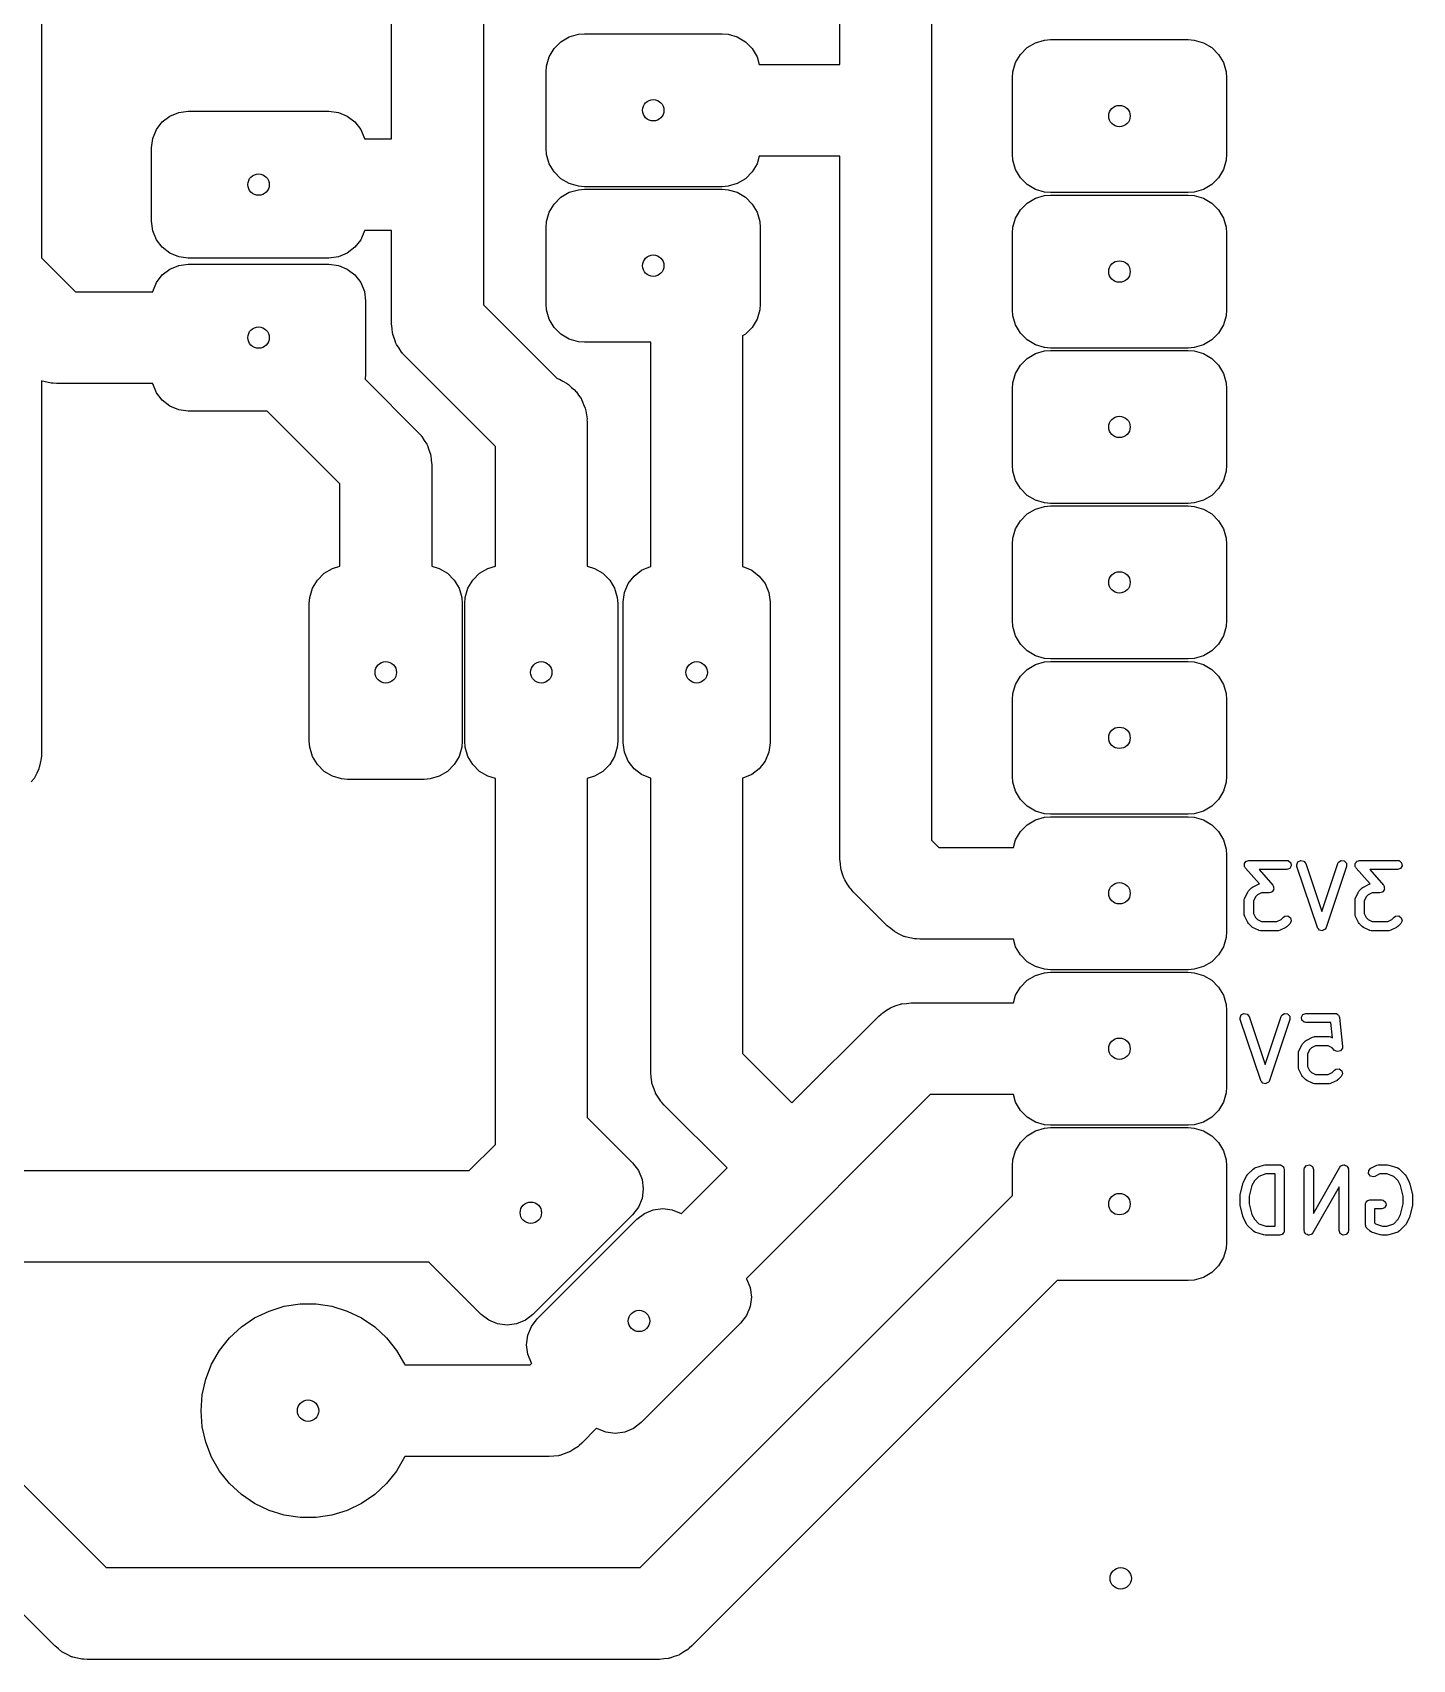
# Model space of a CAD drawing. Extents: x 90.5 to 180.6, y -135.5 to -50.2.
# Drawn here: x 158.06 to 180.61, y -134.88 to -108.29 of the extents above; entities that cross this region are included whole.
import ezdxf

# ---------------------------------------------------------------- set-up
doc = ezdxf.new("R2010")
doc.units = 0
doc.layers.add('BLACK', color=7, linetype='CONTINUOUS')

msp = doc.modelspace()

# ---------------------------------------------------------------- linework, layer by layer
at = {"layer": 'BLACK', "linetype": 'CONTINUOUS'}
for p, q in [((158.205, -102.009), (158.205, -111.969)), ((172.75, -101.9), (172.75, -121.489)), ((171.25, -108.81), (171.25, -102.211)), ((163.925, -110.025), (163.925, -107.425)), ((165.425, -107.77), (165.425, -112.739)), ((166.581, -108.552), (166.692, -108.441)), ((166.692, -108.441), (166.827, -108.361)), ((166.827, -108.361), (166.977, -108.318)), ((166.977, -108.318), (167.075, -108.31)), ((167.075, -108.31), (169.325, -108.31)), ((169.325, -108.31), (169.423, -108.318)), ((169.423, -108.318), (169.573, -108.361)), ((169.573, -108.361), (169.708, -108.441)), ((169.708, -108.441), (169.819, -108.552)), ((174.312, -108.536), (174.447, -108.456)), ((174.447, -108.456), (174.597, -108.413)), ((174.597, -108.413), (174.695, -108.405)), ((174.695, -108.405), (176.945, -108.405)), ((176.945, -108.405), (177.043, -108.413)), ((177.043, -108.413), (177.193, -108.456)), ((177.193, -108.456), (177.328, -108.536)), ((166.458, -108.837), (166.501, -108.687)), ((166.501, -108.687), (166.581, -108.552)), ((169.819, -108.552), (169.899, -108.687)), ((169.899, -108.687), (169.934, -108.81)), ((174.121, -108.782), (174.201, -108.647)), ((174.201, -108.647), (174.312, -108.536)), ((177.328, -108.536), (177.439, -108.647)), ((177.439, -108.647), (177.519, -108.782)), ((166.45, -108.935), (166.458, -108.837)), ((166.45, -110.185), (166.45, -108.935)), ((169.934, -108.81), (171.25, -108.81)), ((174.07, -109.03), (174.078, -108.932)), ((174.078, -108.932), (174.121, -108.782)), ((177.519, -108.782), (177.562, -108.932)), ((177.562, -108.932), (177.57, -109.03)), ((174.07, -110.28), (174.07, -109.03)), ((177.57, -109.03), (177.57, -110.28)), ((160.08, -109.875), (160.176, -109.751)), ((160.176, -109.751), (160.3, -109.655)), ((160.3, -109.655), (160.445, -109.595)), ((160.445, -109.595), (160.6, -109.575)), ((160.6, -109.575), (162.9, -109.575)), ((162.9, -109.575), (163.055, -109.595)), ((163.055, -109.595), (163.2, -109.655)), ((163.2, -109.655), (163.324, -109.751)), ((163.324, -109.751), (163.42, -109.875)), ((160, -110.175), (160.02, -110.02)), ((160.02, -110.02), (160.08, -109.875)), ((163.42, -109.875), (163.48, -110.02)), ((163.48, -110.02), (163.48, -110.025)), ((163.48, -110.025), (163.925, -110.025)), ((160, -111.375), (160, -110.175)), ((166.458, -110.283), (166.45, -110.185)), ((166.501, -110.433), (166.458, -110.283)), ((169.934, -110.31), (169.899, -110.433)), ((171.25, -110.31), (169.934, -110.31)), ((171.25, -121.8), (171.25, -110.31)), ((174.078, -110.378), (174.07, -110.28)), ((177.57, -110.28), (177.562, -110.378)), ((166.581, -110.568), (166.501, -110.433)), ((166.692, -110.679), (166.581, -110.568)), ((169.819, -110.568), (169.708, -110.679)), ((169.899, -110.433), (169.819, -110.568)), ((174.121, -110.528), (174.078, -110.378)), ((174.201, -110.663), (174.121, -110.528)), ((177.519, -110.528), (177.439, -110.663)), ((177.562, -110.378), (177.519, -110.528)), ((166.827, -110.759), (166.692, -110.679)), ((166.977, -110.802), (166.827, -110.759)), ((166.827, -110.901), (166.977, -110.858)), ((167.075, -110.81), (166.977, -110.802)), ((166.977, -110.858), (167.075, -110.85)), ((169.325, -110.81), (167.075, -110.81)), ((167.075, -110.85), (169.325, -110.85)), ((169.423, -110.802), (169.325, -110.81)), ((169.325, -110.85), (169.423, -110.858)), ((169.573, -110.759), (169.423, -110.802)), ((169.423, -110.858), (169.573, -110.901)), ((169.708, -110.679), (169.573, -110.759)), ((174.312, -110.774), (174.201, -110.663)), ((174.447, -110.854), (174.312, -110.774)), ((174.597, -110.897), (174.447, -110.854)), ((177.193, -110.854), (177.043, -110.897)), ((177.328, -110.774), (177.193, -110.854)), ((177.439, -110.663), (177.328, -110.774)), ((166.501, -111.227), (166.581, -111.092)), ((166.581, -111.092), (166.692, -110.981)), ((166.692, -110.981), (166.827, -110.901)), ((169.573, -110.901), (169.708, -110.981)), ((169.708, -110.981), (169.819, -111.092)), ((169.819, -111.092), (169.899, -111.227)), ((174.201, -111.187), (174.312, -111.076)), ((174.312, -111.076), (174.447, -110.996)), ((174.447, -110.996), (174.597, -110.953)), ((174.695, -110.905), (174.597, -110.897)), ((174.597, -110.953), (174.695, -110.945)), ((176.945, -110.905), (174.695, -110.905)), ((174.695, -110.945), (176.945, -110.945)), ((177.043, -110.897), (176.945, -110.905)), ((176.945, -110.945), (177.043, -110.953)), ((177.043, -110.953), (177.193, -110.996)), ((177.193, -110.996), (177.328, -111.076)), ((177.328, -111.076), (177.439, -111.187)), ((160.02, -111.53), (160, -111.375)), ((166.45, -111.475), (166.458, -111.377)), ((166.458, -111.377), (166.501, -111.227)), ((169.899, -111.227), (169.942, -111.377)), ((169.942, -111.377), (169.95, -111.475)), ((174.078, -111.472), (174.121, -111.322)), ((174.121, -111.322), (174.201, -111.187)), ((177.439, -111.187), (177.519, -111.322)), ((177.519, -111.322), (177.562, -111.472)), ((160.08, -111.675), (160.02, -111.53)), ((163.48, -111.53), (163.42, -111.675)), ((163.925, -111.525), (163.48, -111.525)), ((163.48, -111.525), (163.48, -111.53)), ((163.925, -113.05), (163.925, -111.525)), ((166.45, -112.725), (166.45, -111.475)), ((169.95, -111.475), (169.95, -112.725)), ((174.07, -111.57), (174.078, -111.472)), ((174.07, -112.82), (174.07, -111.57)), ((177.562, -111.472), (177.57, -111.57)), ((177.57, -111.57), (177.57, -112.82)), ((160.176, -111.799), (160.08, -111.675)), ((160.3, -111.895), (160.176, -111.799)), ((160.445, -111.955), (160.3, -111.895)), ((163.2, -111.895), (163.055, -111.955)), ((163.324, -111.799), (163.2, -111.895)), ((163.42, -111.675), (163.324, -111.799)), ((158.205, -111.969), (158.761, -112.525)), ((160.176, -112.251), (160.3, -112.155)), ((160.3, -112.155), (160.445, -112.095)), ((160.6, -111.975), (160.445, -111.955)), ((160.445, -112.095), (160.6, -112.075)), ((162.9, -111.975), (160.6, -111.975)), ((160.6, -112.075), (162.9, -112.075)), ((163.055, -111.955), (162.9, -111.975)), ((162.9, -112.075), (163.055, -112.095)), ((163.055, -112.095), (163.2, -112.155)), ((163.2, -112.155), (163.324, -112.251)), ((160.02, -112.52), (160.08, -112.375)), ((160.08, -112.375), (160.176, -112.251)), ((163.324, -112.251), (163.42, -112.375)), ((163.42, -112.375), (163.48, -112.52)), ((158.761, -112.525), (160.02, -112.525)), ((160.02, -112.525), (160.02, -112.52)), ((163.48, -112.52), (163.5, -112.675)), ((163.5, -112.675), (163.5, -113.875)), ((165.425, -112.739), (166.626, -113.94)), ((166.458, -112.823), (166.45, -112.725)), ((166.501, -112.973), (166.458, -112.823)), ((166.581, -113.108), (166.501, -112.973)), ((169.899, -112.973), (169.819, -113.108)), ((169.942, -112.823), (169.899, -112.973)), ((169.95, -112.725), (169.942, -112.823)), ((174.078, -112.918), (174.07, -112.82)), ((174.121, -113.068), (174.078, -112.918)), ((177.562, -112.918), (177.519, -113.068)), ((177.57, -112.82), (177.562, -112.918)), ((163.934, -113.126), (163.925, -113.05)), ((163.94, -113.202), (163.934, -113.126)), ((163.944, -113.212), (163.94, -113.202)), ((163.945, -113.223), (163.944, -113.212)), ((163.971, -113.295), (163.945, -113.223)), ((166.692, -113.219), (166.581, -113.108)), ((166.827, -113.299), (166.692, -113.219)), ((169.708, -113.219), (169.66, -113.247)), ((169.66, -113.247), (169.66, -117.015)), ((169.819, -113.108), (169.708, -113.219)), ((174.201, -113.203), (174.121, -113.068)), ((174.312, -113.314), (174.201, -113.203)), ((177.439, -113.203), (177.328, -113.314)), ((177.519, -113.068), (177.439, -113.203)), ((163.995, -113.367), (163.971, -113.295)), ((164.001, -113.376), (163.995, -113.367)), ((164.005, -113.387), (164.001, -113.376)), ((164.047, -113.45), (164.005, -113.387)), ((164.087, -113.515), (164.047, -113.45)), ((164.097, -113.527), (164.087, -113.515)), ((166.977, -113.342), (166.827, -113.299)), ((167.075, -113.35), (166.977, -113.342)), ((168.16, -113.35), (167.075, -113.35)), ((168.16, -117.015), (168.16, -113.35)), ((174.447, -113.394), (174.312, -113.314)), ((174.597, -113.437), (174.447, -113.394)), ((174.447, -113.536), (174.597, -113.493)), ((174.695, -113.445), (174.597, -113.437)), ((174.597, -113.493), (174.695, -113.485)), ((176.945, -113.445), (174.695, -113.445)), ((174.695, -113.485), (176.945, -113.485)), ((177.043, -113.437), (176.945, -113.445)), ((176.945, -113.485), (177.043, -113.493)), ((177.193, -113.394), (177.043, -113.437)), ((177.043, -113.493), (177.193, -113.536)), ((177.328, -113.314), (177.193, -113.394)), ((164.1, -113.532), (164.097, -113.527)), ((164.108, -113.54), (164.1, -113.532)), ((164.145, -113.58), (164.108, -113.54)), ((165.62, -115.056), (164.145, -113.58)), ((174.121, -113.862), (174.201, -113.727)), ((174.201, -113.727), (174.312, -113.616)), ((174.312, -113.616), (174.447, -113.536)), ((177.193, -113.536), (177.328, -113.616)), ((177.328, -113.616), (177.439, -113.727)), ((177.439, -113.727), (177.519, -113.862)), ((158.214, -113.987), (158.205, -113.983)), ((158.205, -113.983), (158.205, -120.066)), ((158.289, -114.002), (158.214, -113.987)), ((158.363, -114.02), (158.289, -114.002)), ((158.378, -114.021), (158.363, -114.02)), ((158.385, -114.022), (158.378, -114.021)), ((158.396, -114.022), (158.385, -114.022)), ((158.45, -114.025), (158.396, -114.022)), ((160.02, -114.025), (158.45, -114.025)), ((160.02, -114.03), (160.02, -114.025)), ((160.08, -114.175), (160.02, -114.03)), ((163.5, -113.875), (163.49, -113.954)), ((163.49, -113.954), (164.36, -114.825)), ((166.626, -113.94), (166.627, -113.94)), ((166.627, -113.94), (166.646, -113.95)), ((166.646, -113.95), (166.667, -113.956)), ((166.667, -113.956), (166.724, -113.989)), ((166.724, -113.989), (166.782, -114.018)), ((166.782, -114.018), (166.799, -114.032)), ((166.799, -114.032), (166.818, -114.043)), ((166.818, -114.043), (166.865, -114.088)), ((174.07, -114.11), (174.078, -114.012)), ((174.078, -114.012), (174.121, -113.862)), ((177.519, -113.862), (177.562, -114.012)), ((177.562, -114.012), (177.57, -114.11)), ((160.176, -114.299), (160.08, -114.175)), ((160.3, -114.395), (160.176, -114.299)), ((166.865, -114.088), (166.916, -114.13)), ((166.916, -114.13), (166.929, -114.148)), ((166.929, -114.148), (166.945, -114.163)), ((166.945, -114.163), (166.98, -114.218)), ((166.98, -114.218), (167.02, -114.27)), ((167.02, -114.27), (167.028, -114.29)), ((167.028, -114.29), (167.04, -114.308)), ((167.04, -114.308), (167.063, -114.37)), ((174.07, -115.36), (174.07, -114.11)), ((177.57, -114.11), (177.57, -115.36)), ((160.445, -114.455), (160.3, -114.395)), ((160.6, -114.475), (160.445, -114.455)), ((161.889, -114.475), (160.6, -114.475)), ((163.08, -115.666), (161.889, -114.475)), ((167.063, -114.37), (167.088, -114.43)), ((167.088, -114.43), (167.092, -114.451)), ((167.092, -114.451), (167.1, -114.472)), ((167.1, -114.472), (167.107, -114.537)), ((167.107, -114.537), (167.119, -114.601)), ((164.36, -114.825), (164.397, -114.865)), ((167.119, -114.601), (167.117, -114.623)), ((167.117, -114.623), (167.12, -114.645)), ((167.12, -114.645), (167.12, -117.011)), ((164.397, -114.865), (164.405, -114.873)), ((164.405, -114.873), (164.408, -114.878)), ((164.408, -114.878), (164.418, -114.89)), ((164.418, -114.89), (164.458, -114.955)), ((164.458, -114.955), (164.5, -115.018)), ((164.5, -115.018), (164.504, -115.029)), ((164.504, -115.029), (164.51, -115.038)), ((164.51, -115.038), (164.534, -115.11)), ((164.534, -115.11), (164.56, -115.182)), ((165.62, -117.011), (165.62, -115.056)), ((164.56, -115.182), (164.561, -115.193)), ((164.561, -115.193), (164.565, -115.203)), ((164.565, -115.203), (164.571, -115.279)), ((164.571, -115.279), (164.58, -115.355)), ((164.58, -115.355), (164.58, -117.011)), ((174.078, -115.458), (174.07, -115.36)), ((177.57, -115.36), (177.562, -115.458)), ((174.121, -115.608), (174.078, -115.458)), ((174.201, -115.743), (174.121, -115.608)), ((177.519, -115.608), (177.439, -115.743)), ((177.562, -115.458), (177.519, -115.608)), ((163.08, -117.011), (163.08, -115.666)), ((174.312, -115.854), (174.201, -115.743)), ((174.447, -115.934), (174.312, -115.854)), ((177.328, -115.854), (177.193, -115.934)), ((177.439, -115.743), (177.328, -115.854)), ((174.201, -116.267), (174.312, -116.156)), ((174.312, -116.156), (174.447, -116.076)), ((174.597, -115.977), (174.447, -115.934)), ((174.447, -116.076), (174.597, -116.033)), ((174.695, -115.985), (174.597, -115.977)), ((174.597, -116.033), (174.695, -116.025)), ((176.945, -115.985), (174.695, -115.985)), ((174.695, -116.025), (176.945, -116.025)), ((177.043, -115.977), (176.945, -115.985)), ((176.945, -116.025), (177.043, -116.033)), ((177.193, -115.934), (177.043, -115.977)), ((177.043, -116.033), (177.193, -116.076)), ((177.193, -116.076), (177.328, -116.156)), ((177.328, -116.156), (177.439, -116.267)), ((174.078, -116.552), (174.121, -116.402)), ((174.121, -116.402), (174.201, -116.267)), ((177.439, -116.267), (177.519, -116.402)), ((177.519, -116.402), (177.562, -116.552)), ((174.07, -116.65), (174.078, -116.552)), ((174.07, -117.9), (174.07, -116.65)), ((177.562, -116.552), (177.57, -116.65)), ((177.57, -116.65), (177.57, -117.9)), ((162.631, -117.372), (162.711, -117.237)), ((162.711, -117.237), (162.822, -117.126)), ((162.822, -117.126), (162.957, -117.046)), ((162.957, -117.046), (163.08, -117.011)), ((164.58, -117.011), (164.703, -117.046)), ((164.703, -117.046), (164.838, -117.126)), ((164.838, -117.126), (164.949, -117.237)), ((164.949, -117.237), (165.029, -117.372)), ((165.171, -117.372), (165.251, -117.237)), ((165.251, -117.237), (165.362, -117.126)), ((165.362, -117.126), (165.497, -117.046)), ((165.497, -117.046), (165.62, -117.011)), ((167.12, -117.011), (167.243, -117.046)), ((167.243, -117.046), (167.378, -117.126)), ((167.378, -117.126), (167.489, -117.237)), ((167.489, -117.237), (167.569, -117.372)), ((167.79, -117.295), (167.886, -117.171)), ((167.886, -117.171), (168.01, -117.075)), ((168.01, -117.075), (168.155, -117.015)), ((168.155, -117.015), (168.16, -117.015)), ((169.66, -117.015), (169.665, -117.015)), ((169.665, -117.015), (169.81, -117.075)), ((169.81, -117.075), (169.934, -117.171)), ((169.934, -117.171), (170.03, -117.295)), ((162.588, -117.522), (162.631, -117.372)), ((165.029, -117.372), (165.072, -117.522)), ((165.128, -117.522), (165.171, -117.372)), ((167.569, -117.372), (167.612, -117.522)), ((167.71, -117.595), (167.73, -117.44)), ((167.73, -117.44), (167.79, -117.295)), ((170.03, -117.295), (170.09, -117.44)), ((170.09, -117.44), (170.11, -117.595)), ((162.58, -117.62), (162.588, -117.522)), ((162.58, -119.87), (162.58, -117.62)), ((165.072, -117.522), (165.08, -117.62)), ((165.08, -117.62), (165.08, -119.87)), ((165.12, -117.62), (165.128, -117.522)), ((165.12, -119.87), (165.12, -117.62)), ((167.612, -117.522), (167.62, -117.62)), ((167.62, -117.62), (167.62, -119.87)), ((167.71, -119.895), (167.71, -117.595)), ((170.11, -117.595), (170.11, -119.895)), ((174.078, -117.998), (174.07, -117.9)), ((174.121, -118.148), (174.078, -117.998)), ((177.562, -117.998), (177.519, -118.148)), ((177.57, -117.9), (177.562, -117.998)), ((174.201, -118.283), (174.121, -118.148)), ((174.312, -118.394), (174.201, -118.283)), ((177.439, -118.283), (177.328, -118.394)), ((177.519, -118.148), (177.439, -118.283)), ((174.447, -118.474), (174.312, -118.394)), ((174.597, -118.517), (174.447, -118.474)), ((174.695, -118.525), (174.597, -118.517)), ((174.597, -118.573), (174.695, -118.565)), ((176.945, -118.525), (174.695, -118.525)), ((174.695, -118.565), (176.945, -118.565)), ((177.043, -118.517), (176.945, -118.525)), ((176.945, -118.565), (177.043, -118.573)), ((177.193, -118.474), (177.043, -118.517)), ((177.328, -118.394), (177.193, -118.474)), ((174.121, -118.942), (174.201, -118.807)), ((174.201, -118.807), (174.312, -118.696)), ((174.312, -118.696), (174.447, -118.616)), ((174.447, -118.616), (174.597, -118.573)), ((177.043, -118.573), (177.193, -118.616)), ((177.193, -118.616), (177.328, -118.696)), ((177.328, -118.696), (177.439, -118.807)), ((177.439, -118.807), (177.519, -118.942)), ((174.07, -119.19), (174.078, -119.092)), ((174.078, -119.092), (174.121, -118.942)), ((177.519, -118.942), (177.562, -119.092)), ((177.562, -119.092), (177.57, -119.19)), ((174.07, -120.44), (174.07, -119.19)), ((177.57, -119.19), (177.57, -120.44)), ((162.588, -119.968), (162.58, -119.87)), ((165.08, -119.87), (165.072, -119.968)), ((165.128, -119.968), (165.12, -119.87)), ((167.62, -119.87), (167.612, -119.968)), ((167.73, -120.05), (167.71, -119.895)), ((170.11, -119.895), (170.09, -120.05)), ((158.2, -120.153), (158.182, -120.227)), ((158.202, -120.131), (158.2, -120.138)), ((158.2, -120.138), (158.2, -120.153)), ((158.205, -120.066), (158.201, -120.12)), ((158.201, -120.12), (158.202, -120.131)), ((162.631, -120.118), (162.588, -119.968)), ((162.711, -120.253), (162.631, -120.118)), ((165.029, -120.118), (164.949, -120.253)), ((165.072, -119.968), (165.029, -120.118)), ((165.171, -120.118), (165.128, -119.968)), ((165.251, -120.253), (165.171, -120.118)), ((167.569, -120.118), (167.489, -120.253)), ((167.612, -119.968), (167.569, -120.118)), ((167.79, -120.195), (167.73, -120.05)), ((170.09, -120.05), (170.03, -120.195)), ((158.125, -120.39), (158.093, -120.46)), ((158.159, -120.322), (158.125, -120.39)), ((158.162, -120.312), (158.159, -120.322)), ((158.167, -120.302), (158.162, -120.312)), ((158.182, -120.227), (158.167, -120.302)), ((162.822, -120.364), (162.711, -120.253)), ((162.957, -120.444), (162.822, -120.364)), ((164.838, -120.364), (164.703, -120.444)), ((164.949, -120.253), (164.838, -120.364)), ((165.362, -120.364), (165.251, -120.253)), ((165.497, -120.444), (165.362, -120.364)), ((167.378, -120.364), (167.243, -120.444)), ((167.489, -120.253), (167.378, -120.364)), ((167.886, -120.319), (167.79, -120.195)), ((168.01, -120.415), (167.886, -120.319)), ((168.155, -120.475), (168.01, -120.415)), ((169.81, -120.415), (169.665, -120.475)), ((169.934, -120.319), (169.81, -120.415)), ((170.03, -120.195), (169.934, -120.319)), ((158.081, -120.478), (158.032, -120.536)), ((158.086, -120.468), (158.081, -120.478)), ((158.093, -120.46), (158.086, -120.468)), ((163.107, -120.487), (162.957, -120.444)), ((163.205, -120.495), (163.107, -120.487)), ((164.455, -120.495), (163.205, -120.495)), ((164.553, -120.487), (164.455, -120.495)), ((164.703, -120.444), (164.553, -120.487)), ((165.62, -120.479), (165.497, -120.444)), ((165.62, -126.458), (165.62, -120.479)), ((167.243, -120.444), (167.12, -120.479)), ((167.12, -120.479), (167.12, -126.02)), ((168.16, -120.475), (168.155, -120.475)), ((168.16, -125.285), (168.16, -120.475)), ((169.665, -120.475), (169.66, -120.475)), ((169.66, -120.475), (169.66, -124.974)), ((174.078, -120.538), (174.07, -120.44)), ((174.121, -120.688), (174.078, -120.538)), ((174.201, -120.823), (174.121, -120.688)), ((177.519, -120.688), (177.439, -120.823)), ((177.562, -120.538), (177.519, -120.688)), ((177.57, -120.44), (177.562, -120.538)), ((174.312, -120.934), (174.201, -120.823)), ((174.447, -121.014), (174.312, -120.934)), ((177.328, -120.934), (177.193, -121.014)), ((177.439, -120.823), (177.328, -120.934)), ((174.312, -121.236), (174.447, -121.156)), ((174.597, -121.057), (174.447, -121.014)), ((174.447, -121.156), (174.597, -121.113)), ((174.695, -121.065), (174.597, -121.057)), ((174.597, -121.113), (174.695, -121.105)), ((176.945, -121.065), (174.695, -121.065)), ((174.695, -121.105), (176.945, -121.105)), ((177.043, -121.057), (176.945, -121.065)), ((176.945, -121.105), (177.043, -121.113)), ((177.193, -121.014), (177.043, -121.057)), ((177.043, -121.113), (177.193, -121.156)), ((177.193, -121.156), (177.328, -121.236)), ((172.75, -121.489), (172.866, -121.605)), ((174.086, -121.605), (174.121, -121.482)), ((174.121, -121.482), (174.201, -121.347)), ((174.201, -121.347), (174.312, -121.236)), ((177.328, -121.236), (177.439, -121.347)), ((177.439, -121.347), (177.519, -121.482)), ((177.519, -121.482), (177.562, -121.632)), ((172.866, -121.605), (174.086, -121.605)), ((177.562, -121.632), (177.57, -121.73)), ((177.57, -121.73), (177.57, -122.98)), ((171.259, -121.876), (171.25, -121.8)), ((171.265, -121.952), (171.259, -121.876)), ((171.269, -121.962), (171.265, -121.952)), ((171.27, -121.973), (171.269, -121.962)), ((171.296, -122.045), (171.27, -121.973)), ((177.861, -121.879), (177.864, -121.874)), ((177.864, -121.899), (177.861, -121.879)), ((177.864, -121.868), (177.876, -121.852)), ((177.864, -121.874), (177.864, -121.868)), ((177.865, -121.919), (177.864, -121.899)), ((177.869, -121.927), (177.865, -121.919)), ((177.87, -121.93), (177.869, -121.927)), ((177.872, -121.932), (177.87, -121.93)), ((177.878, -121.942), (177.872, -121.932)), ((177.876, -121.852), (177.886, -121.835)), ((178.106, -122.202), (177.878, -121.942)), ((177.886, -121.835), (177.892, -121.833)), ((177.892, -121.833), (177.896, -121.828)), ((177.896, -121.828), (177.916, -121.824)), ((177.916, -121.824), (177.935, -121.817)), ((177.935, -121.817), (178.554, -121.817)), ((178.554, -121.967), (178.1, -121.967)), ((178.1, -121.967), (178.324, -122.224)), ((178.554, -121.817), (178.579, -121.822)), ((178.602, -121.95), (178.554, -121.967)), ((178.579, -121.822), (178.619, -121.855)), ((178.627, -121.905), (178.602, -121.95)), ((178.619, -121.855), (178.627, -121.905)), ((178.717, -121.89), (178.736, -121.843)), ((178.721, -121.916), (178.717, -121.89)), ((179.054, -122.916), (178.721, -121.916)), ((178.736, -121.843), (178.781, -121.818)), ((178.781, -121.818), (178.831, -121.828)), ((178.831, -121.828), (178.863, -121.869)), ((178.863, -121.869), (179.125, -122.655)), ((179.125, -122.655), (179.387, -121.869)), ((179.529, -121.916), (179.196, -122.916)), ((179.387, -121.869), (179.4, -121.846)), ((179.4, -121.846), (179.443, -121.819)), ((179.443, -121.819), (179.494, -121.826)), ((179.494, -121.826), (179.528, -121.865)), ((179.528, -121.865), (179.529, -121.916)), ((179.67, -121.879), (179.673, -121.874)), ((179.674, -121.899), (179.67, -121.879)), ((179.673, -121.868), (179.686, -121.852)), ((179.673, -121.874), (179.673, -121.868)), ((179.674, -121.919), (179.674, -121.899)), ((179.679, -121.927), (179.674, -121.919)), ((179.679, -121.93), (179.679, -121.927)), ((179.682, -121.932), (179.679, -121.93)), ((179.688, -121.942), (179.682, -121.932)), ((179.686, -121.852), (179.696, -121.835)), ((179.915, -122.202), (179.688, -121.942)), ((179.696, -121.835), (179.701, -121.833)), ((179.701, -121.833), (179.705, -121.828)), ((179.705, -121.828), (179.725, -121.824)), ((179.725, -121.824), (179.744, -121.817)), ((179.744, -121.817), (180.363, -121.817)), ((180.363, -121.967), (179.909, -121.967)), ((179.909, -121.967), (180.134, -122.224)), ((180.363, -121.817), (180.389, -121.822)), ((180.411, -121.95), (180.363, -121.967)), ((180.389, -121.822), (180.428, -121.855)), ((180.437, -121.905), (180.411, -121.95)), ((180.428, -121.855), (180.437, -121.905)), ((171.32, -122.117), (171.296, -122.045)), ((171.326, -122.126), (171.32, -122.117)), ((171.33, -122.137), (171.326, -122.126)), ((171.372, -122.2), (171.33, -122.137)), ((171.412, -122.265), (171.372, -122.2)), ((171.422, -122.277), (171.412, -122.265)), ((171.425, -122.282), (171.422, -122.277)), ((171.433, -122.29), (171.425, -122.282)), ((171.47, -122.33), (171.433, -122.29)), ((177.929, -122.316), (177.977, -122.268)), ((177.977, -122.268), (177.995, -122.255)), ((177.995, -122.255), (177.996, -122.254)), ((177.996, -122.254), (178.091, -122.206)), ((178.091, -122.206), (178.106, -122.202)), ((178.324, -122.224), (178.33, -122.234)), ((178.33, -122.234), (178.333, -122.236)), ((178.333, -122.236), (178.333, -122.239)), ((178.333, -122.239), (178.338, -122.246)), ((178.338, -122.246), (178.338, -122.266)), ((178.338, -122.266), (178.342, -122.286)), ((178.342, -122.286), (178.339, -122.292)), ((179.739, -122.316), (179.786, -122.268)), ((179.786, -122.268), (179.805, -122.255)), ((179.805, -122.255), (179.806, -122.254)), ((179.806, -122.254), (179.901, -122.206)), ((179.901, -122.206), (179.915, -122.202)), ((180.134, -122.224), (180.14, -122.234)), ((180.14, -122.234), (180.142, -122.236)), ((180.142, -122.236), (180.143, -122.239)), ((180.143, -122.239), (180.147, -122.246)), ((180.147, -122.246), (180.148, -122.266)), ((180.148, -122.266), (180.151, -122.286)), ((180.151, -122.286), (180.148, -122.292)), ((172.025, -122.885), (171.47, -122.33)), ((177.86, -122.464), (177.864, -122.438)), ((177.86, -122.702), (177.86, -122.464)), ((177.864, -122.438), (177.867, -122.435)), ((177.867, -122.43), (177.915, -122.335)), ((177.867, -122.435), (177.867, -122.43)), ((177.915, -122.335), (177.928, -122.317)), ((177.928, -122.317), (177.929, -122.316)), ((178.044, -122.413), (178.01, -122.482)), ((178.01, -122.482), (178.01, -122.684)), ((178.074, -122.383), (178.044, -122.413)), ((178.143, -122.348), (178.074, -122.383)), ((178.268, -122.348), (178.143, -122.348)), ((178.287, -122.341), (178.268, -122.348)), ((178.307, -122.337), (178.287, -122.341)), ((178.31, -122.333), (178.307, -122.337)), ((178.316, -122.331), (178.31, -122.333)), ((178.326, -122.313), (178.316, -122.331)), ((178.339, -122.298), (178.326, -122.313)), ((178.339, -122.292), (178.339, -122.298)), ((179.669, -122.464), (179.674, -122.438)), ((179.669, -122.702), (179.669, -122.464)), ((179.674, -122.438), (179.676, -122.435)), ((179.676, -122.435), (179.677, -122.43)), ((179.677, -122.43), (179.725, -122.335)), ((179.725, -122.335), (179.738, -122.317)), ((179.738, -122.317), (179.739, -122.316)), ((179.853, -122.413), (179.819, -122.482)), ((179.819, -122.482), (179.819, -122.684)), ((179.884, -122.383), (179.853, -122.413)), ((179.952, -122.348), (179.884, -122.383)), ((180.077, -122.348), (179.952, -122.348)), ((180.096, -122.341), (180.077, -122.348)), ((180.116, -122.337), (180.096, -122.341)), ((180.12, -122.333), (180.116, -122.337)), ((180.126, -122.331), (180.12, -122.333)), ((180.136, -122.313), (180.126, -122.331)), ((180.148, -122.298), (180.136, -122.313)), ((180.148, -122.292), (180.148, -122.298)), ((177.861, -122.706), (177.86, -122.702)), ((177.86, -122.71), (177.861, -122.706)), ((177.867, -122.735), (177.86, -122.71)), ((177.915, -122.831), (177.867, -122.735)), ((178.01, -122.684), (178.044, -122.753)), ((178.044, -122.753), (178.074, -122.783)), ((178.074, -122.783), (178.143, -122.817)), ((178.143, -122.817), (178.393, -122.817)), ((178.393, -122.817), (178.462, -122.783)), ((178.462, -122.783), (178.501, -122.744)), ((178.501, -122.744), (178.522, -122.729)), ((178.522, -122.729), (178.573, -122.725)), ((178.573, -122.725), (178.615, -122.754)), ((178.628, -122.804), (178.607, -122.85)), ((178.615, -122.754), (178.628, -122.804)), ((179.671, -122.706), (179.669, -122.702)), ((179.67, -122.71), (179.671, -122.706)), ((179.677, -122.735), (179.67, -122.71)), ((179.725, -122.831), (179.677, -122.735)), ((179.819, -122.684), (179.853, -122.753)), ((179.853, -122.753), (179.884, -122.783)), ((179.884, -122.783), (179.952, -122.817)), ((179.952, -122.817), (180.203, -122.817)), ((180.203, -122.817), (180.271, -122.783)), ((180.271, -122.783), (180.31, -122.744)), ((180.31, -122.744), (180.331, -122.729)), ((180.331, -122.729), (180.383, -122.725)), ((180.383, -122.725), (180.425, -122.754)), ((180.438, -122.804), (180.416, -122.85)), ((180.425, -122.754), (180.438, -122.804)), ((172.084, -122.933), (172.025, -122.885)), ((172.143, -122.982), (172.084, -122.933)), ((172.153, -122.987), (172.143, -122.982)), ((172.161, -122.993), (172.153, -122.987)), ((172.23, -123.026), (172.161, -122.993)), ((172.298, -123.06), (172.23, -123.026)), ((172.309, -123.062), (172.298, -123.06)), ((172.319, -123.067), (172.309, -123.062)), ((172.394, -123.082), (172.319, -123.067)), ((172.468, -123.1), (172.394, -123.082)), ((177.562, -123.078), (177.519, -123.228)), ((177.57, -122.98), (177.562, -123.078)), ((177.916, -122.832), (177.915, -122.831)), ((177.929, -122.85), (177.916, -122.832)), ((177.977, -122.898), (177.929, -122.85)), ((177.978, -122.898), (177.977, -122.898)), ((177.996, -122.912), (177.978, -122.898)), ((178.091, -122.959), (177.996, -122.912)), ((178.096, -122.96), (178.091, -122.959)), ((178.099, -122.963), (178.096, -122.96)), ((178.125, -122.967), (178.099, -122.963)), ((178.411, -122.967), (178.125, -122.967)), ((178.415, -122.966), (178.411, -122.967)), ((178.419, -122.967), (178.415, -122.966)), ((178.444, -122.959), (178.419, -122.967)), ((178.539, -122.912), (178.444, -122.959)), ((178.541, -122.911), (178.539, -122.912)), ((178.559, -122.898), (178.541, -122.911)), ((178.607, -122.85), (178.559, -122.898)), ((179.055, -122.918), (179.054, -122.916)), ((179.055, -122.92), (179.055, -122.918)), ((179.071, -122.938), (179.055, -122.92)), ((179.086, -122.956), (179.071, -122.938)), ((179.088, -122.957), (179.086, -122.956)), ((179.089, -122.958), (179.088, -122.957)), ((179.113, -122.962), (179.089, -122.958)), ((179.136, -122.967), (179.113, -122.962)), ((179.138, -122.966), (179.136, -122.967)), ((179.14, -122.966), (179.138, -122.966)), ((179.16, -122.953), (179.14, -122.966)), ((179.181, -122.942), (179.16, -122.953)), ((179.182, -122.94), (179.181, -122.942)), ((179.184, -122.939), (179.182, -122.94)), ((179.196, -122.916), (179.184, -122.939)), ((179.726, -122.832), (179.725, -122.831)), ((179.739, -122.85), (179.726, -122.832)), ((179.786, -122.898), (179.739, -122.85)), ((179.788, -122.898), (179.786, -122.898)), ((179.806, -122.912), (179.788, -122.898)), ((179.901, -122.959), (179.806, -122.912)), ((179.905, -122.96), (179.901, -122.959)), ((179.909, -122.963), (179.905, -122.96)), ((179.935, -122.967), (179.909, -122.963)), ((180.22, -122.967), (179.935, -122.967)), ((180.224, -122.966), (180.22, -122.967)), ((180.229, -122.967), (180.224, -122.966)), ((180.254, -122.959), (180.229, -122.967)), ((180.349, -122.912), (180.254, -122.959)), ((180.35, -122.911), (180.349, -122.912)), ((180.369, -122.898), (180.35, -122.911)), ((180.416, -122.85), (180.369, -122.898)), ((172.483, -123.101), (172.468, -123.1)), ((172.49, -123.102), (172.483, -123.101)), ((172.501, -123.102), (172.49, -123.102)), ((172.555, -123.105), (172.501, -123.102)), ((174.086, -123.105), (172.555, -123.105)), ((174.121, -123.228), (174.086, -123.105)), ((174.201, -123.363), (174.121, -123.228)), ((177.519, -123.228), (177.439, -123.363)), ((174.312, -123.474), (174.201, -123.363)), ((174.447, -123.554), (174.312, -123.474)), ((174.597, -123.597), (174.447, -123.554)), ((174.695, -123.605), (174.597, -123.597)), ((176.945, -123.605), (174.695, -123.605)), ((177.043, -123.597), (176.945, -123.605)), ((177.193, -123.554), (177.043, -123.597)), ((177.328, -123.474), (177.193, -123.554)), ((177.439, -123.363), (177.328, -123.474)), ((174.201, -123.887), (174.312, -123.776)), ((174.312, -123.776), (174.447, -123.696)), ((174.447, -123.696), (174.597, -123.653)), ((174.597, -123.653), (174.695, -123.645)), ((174.695, -123.645), (176.945, -123.645)), ((176.945, -123.645), (177.043, -123.653)), ((177.043, -123.653), (177.193, -123.696)), ((177.193, -123.696), (177.328, -123.776)), ((177.328, -123.776), (177.439, -123.887)), ((172.34, -124.154), (172.416, -124.145)), ((172.416, -124.145), (174.086, -124.145)), ((174.086, -124.145), (174.121, -124.022)), ((174.121, -124.022), (174.201, -123.887)), ((177.439, -123.887), (177.519, -124.022)), ((177.519, -124.022), (177.562, -124.172)), ((170.468, -125.782), (171.885, -124.365)), ((171.885, -124.365), (171.926, -124.328)), ((171.926, -124.328), (171.933, -124.32)), ((171.933, -124.32), (171.939, -124.317)), ((171.939, -124.317), (171.95, -124.307)), ((171.95, -124.307), (172.015, -124.267)), ((172.015, -124.267), (172.079, -124.225)), ((172.079, -124.225), (172.089, -124.221)), ((172.089, -124.221), (172.099, -124.215)), ((172.099, -124.215), (172.171, -124.191)), ((172.171, -124.191), (172.243, -124.165)), ((172.243, -124.165), (172.253, -124.164)), ((172.253, -124.164), (172.264, -124.16)), ((172.264, -124.16), (172.34, -124.154)), ((177.562, -124.172), (177.57, -124.27)), ((177.57, -124.27), (177.57, -125.52)), ((177.791, -124.39), (177.809, -124.343)), ((177.794, -124.416), (177.791, -124.39)), ((178.128, -125.416), (177.794, -124.416)), ((177.809, -124.343), (177.854, -124.318)), ((177.854, -124.318), (177.905, -124.328)), ((177.905, -124.328), (177.937, -124.369)), ((177.937, -124.369), (178.199, -125.155)), ((178.199, -125.155), (178.461, -124.369)), ((178.603, -124.416), (178.27, -125.416)), ((178.461, -124.369), (178.473, -124.346)), ((178.473, -124.346), (178.517, -124.319)), ((178.517, -124.319), (178.568, -124.326)), ((178.568, -124.326), (178.602, -124.365)), ((178.602, -124.365), (178.603, -124.416)), ((178.792, -124.379), (178.817, -124.335)), ((178.801, -124.43), (178.792, -124.379)), ((178.817, -124.335), (178.865, -124.317)), ((178.865, -124.317), (179.342, -124.317)), ((179.342, -124.317), (179.346, -124.318)), ((179.346, -124.318), (179.347, -124.318)), ((179.347, -124.318), (179.35, -124.319)), ((179.35, -124.319), (179.367, -124.322)), ((179.367, -124.322), (179.38, -124.332)), ((179.38, -124.332), (179.394, -124.339)), ((179.394, -124.339), (179.399, -124.348)), ((179.399, -124.348), (179.407, -124.355)), ((179.407, -124.355), (179.409, -124.371)), ((179.409, -124.371), (179.416, -124.385)), ((179.416, -124.385), (179.464, -124.861)), ((178.84, -124.463), (178.801, -124.43)), ((178.865, -124.467), (178.84, -124.463)), ((179.274, -124.467), (178.865, -124.467)), ((179.299, -124.716), (179.274, -124.467)), ((178.743, -124.964), (178.747, -124.938)), ((178.747, -124.938), (178.75, -124.935)), ((178.75, -124.935), (178.751, -124.93)), ((178.751, -124.93), (178.798, -124.835)), ((178.798, -124.835), (178.812, -124.817)), ((178.812, -124.816), (178.86, -124.768)), ((178.812, -124.817), (178.812, -124.816)), ((178.86, -124.768), (178.878, -124.755)), ((178.878, -124.755), (178.88, -124.754)), ((178.88, -124.754), (178.975, -124.706)), ((178.927, -124.913), (178.893, -124.982)), ((178.958, -124.883), (178.927, -124.913)), ((179.026, -124.848), (178.958, -124.883)), ((178.975, -124.706), (179, -124.699)), ((179, -124.699), (179.004, -124.7)), ((179.004, -124.7), (179.008, -124.698)), ((179.008, -124.698), (179.246, -124.698)), ((179.229, -124.848), (179.026, -124.848)), ((179.297, -124.883), (179.229, -124.848)), ((179.246, -124.698), (179.272, -124.703)), ((179.272, -124.703), (179.276, -124.706)), ((179.276, -124.706), (179.28, -124.706)), ((179.28, -124.706), (179.299, -124.716)), ((179.336, -124.922), (179.297, -124.883)), ((179.337, -124.922), (179.336, -124.922)), ((179.36, -124.933), (179.337, -124.922)), ((179.337, -124.922), (179.337, -124.922)), ((179.383, -124.943), (179.36, -124.933)), ((179.384, -124.943), (179.383, -124.943)), ((179.383, -124.943), (179.383, -124.943)), ((179.408, -124.937), (179.384, -124.943)), ((179.432, -124.93), (179.408, -124.937)), ((179.433, -124.93), (179.432, -124.93)), ((179.447, -124.909), (179.433, -124.929)), ((179.433, -124.929), (179.433, -124.93)), ((179.462, -124.888), (179.447, -124.909)), ((179.464, -124.861), (179.462, -124.887)), ((179.462, -124.887), (179.462, -124.887)), ((179.462, -124.887), (179.462, -124.888)), ((169.66, -124.974), (170.468, -125.782)), ((178.743, -125.202), (178.743, -124.964)), ((178.744, -125.206), (178.743, -125.202)), ((178.743, -125.21), (178.744, -125.206)), ((178.751, -125.235), (178.743, -125.21)), ((178.893, -124.982), (178.893, -125.184)), ((178.893, -125.184), (178.927, -125.253)), ((168.169, -125.361), (168.16, -125.285)), ((168.175, -125.437), (168.169, -125.361)), ((168.179, -125.447), (168.175, -125.437)), ((168.18, -125.458), (168.179, -125.447)), ((168.206, -125.53), (168.18, -125.458)), ((178.129, -125.418), (178.128, -125.416)), ((178.129, -125.42), (178.129, -125.418)), ((178.145, -125.438), (178.129, -125.42)), ((178.16, -125.456), (178.145, -125.438)), ((178.162, -125.457), (178.16, -125.456)), ((178.163, -125.458), (178.162, -125.457)), ((178.187, -125.462), (178.163, -125.458)), ((178.21, -125.467), (178.187, -125.462)), ((178.212, -125.466), (178.21, -125.467)), ((178.214, -125.466), (178.212, -125.466)), ((178.234, -125.453), (178.214, -125.466)), ((178.255, -125.442), (178.234, -125.453)), ((178.256, -125.44), (178.255, -125.442)), ((178.258, -125.439), (178.256, -125.44)), ((178.27, -125.416), (178.258, -125.439)), ((178.798, -125.331), (178.751, -125.235)), ((178.8, -125.332), (178.798, -125.331)), ((178.812, -125.35), (178.8, -125.332)), ((178.86, -125.398), (178.812, -125.35)), ((178.862, -125.398), (178.86, -125.398)), ((178.88, -125.412), (178.862, -125.398)), ((178.975, -125.459), (178.88, -125.412)), ((178.927, -125.253), (178.958, -125.283)), ((178.958, -125.283), (179.026, -125.317)), ((178.979, -125.46), (178.975, -125.459)), ((178.983, -125.463), (178.979, -125.46)), ((179.008, -125.467), (178.983, -125.463)), ((179.246, -125.467), (179.008, -125.467)), ((179.026, -125.317), (179.229, -125.317)), ((179.229, -125.317), (179.297, -125.283)), ((179.251, -125.466), (179.246, -125.467)), ((179.255, -125.467), (179.251, -125.466)), ((179.28, -125.459), (179.255, -125.467)), ((179.375, -125.412), (179.28, -125.459)), ((179.297, -125.283), (179.336, -125.244)), ((179.336, -125.244), (179.358, -125.229)), ((179.358, -125.229), (179.409, -125.225)), ((179.376, -125.411), (179.375, -125.412)), ((179.395, -125.398), (179.376, -125.411)), ((179.442, -125.35), (179.395, -125.398)), ((179.409, -125.225), (179.451, -125.254)), ((179.464, -125.304), (179.442, -125.35)), ((179.451, -125.254), (179.464, -125.304)), ((168.23, -125.602), (168.206, -125.53)), ((168.236, -125.611), (168.23, -125.602)), ((168.24, -125.622), (168.236, -125.611)), ((168.282, -125.685), (168.24, -125.622)), ((168.322, -125.75), (168.282, -125.685)), ((172.726, -125.645), (169.722, -128.65)), ((174.086, -125.645), (172.726, -125.645)), ((174.121, -125.768), (174.086, -125.645)), ((177.562, -125.618), (177.519, -125.768)), ((177.57, -125.52), (177.562, -125.618)), ((168.332, -125.762), (168.322, -125.75)), ((168.335, -125.767), (168.332, -125.762)), ((168.343, -125.775), (168.335, -125.767)), ((168.38, -125.815), (168.343, -125.775)), ((169.407, -126.843), (168.38, -125.815)), ((174.201, -125.903), (174.121, -125.768)), ((174.312, -126.014), (174.201, -125.903)), ((177.439, -125.903), (177.328, -126.014)), ((177.519, -125.768), (177.439, -125.903)), ((167.12, -126.02), (167.862, -126.762)), ((174.447, -126.094), (174.312, -126.014)), ((174.312, -126.316), (174.447, -126.236)), ((174.597, -126.137), (174.447, -126.094)), ((174.447, -126.236), (174.597, -126.193)), ((174.695, -126.145), (174.597, -126.137)), ((174.597, -126.193), (174.695, -126.185)), ((176.945, -126.145), (174.695, -126.145)), ((174.695, -126.185), (176.945, -126.185)), ((177.043, -126.137), (176.945, -126.145)), ((176.945, -126.185), (177.043, -126.193)), ((177.193, -126.094), (177.043, -126.137)), ((177.043, -126.193), (177.193, -126.236)), ((177.328, -126.014), (177.193, -126.094)), ((177.193, -126.236), (177.328, -126.316)), ((165.193, -126.885), (165.62, -126.458)), ((174.121, -126.562), (174.201, -126.427)), ((174.201, -126.427), (174.312, -126.316)), ((177.328, -126.316), (177.439, -126.427)), ((177.439, -126.427), (177.519, -126.562)), ((167.862, -126.762), (167.957, -126.886)), ((174.07, -126.81), (174.078, -126.712)), ((174.07, -127.294), (174.07, -126.81)), ((174.078, -126.712), (174.121, -126.562)), ((177.519, -126.562), (177.562, -126.712)), ((177.562, -126.712), (177.57, -126.81)), ((177.57, -126.81), (177.57, -128.06)), ((178.033, -126.844), (178.176, -126.796)), ((178.176, -126.796), (178.198, -126.793)), ((178.198, -126.793), (178.2, -126.792)), ((178.2, -126.792), (178.438, -126.792)), ((178.438, -126.792), (178.448, -126.794)), ((178.448, -126.794), (178.451, -126.794)), ((178.451, -126.794), (178.454, -126.795)), ((178.454, -126.795), (178.464, -126.797)), ((178.464, -126.797), (178.479, -126.809)), ((178.479, -126.809), (178.496, -126.819)), ((178.844, -126.842), (178.877, -126.802)), ((178.877, -126.802), (178.927, -126.794)), ((178.927, -126.794), (178.972, -126.819)), ((179.421, -126.83), (179.437, -126.81)), ((179.437, -126.81), (179.444, -126.808)), ((179.444, -126.808), (179.448, -126.802)), ((179.448, -126.802), (179.467, -126.799)), ((179.467, -126.799), (179.485, -126.792)), ((179.485, -126.792), (179.492, -126.795)), ((179.492, -126.795), (179.499, -126.794)), ((179.499, -126.794), (179.515, -126.803)), ((179.515, -126.803), (179.534, -126.81)), ((179.534, -126.81), (179.537, -126.816)), ((179.928, -126.848), (180.024, -126.8)), ((180.024, -126.8), (180.049, -126.793)), ((180.049, -126.793), (180.053, -126.794)), ((180.053, -126.794), (180.057, -126.792)), ((180.057, -126.792), (180.2, -126.792)), ((180.2, -126.792), (180.222, -126.796)), ((180.222, -126.796), (180.224, -126.796)), ((180.224, -126.796), (180.367, -126.844)), ((153.949, -126.885), (165.193, -126.885)), ((167.957, -126.886), (168.017, -127.031)), ((168.017, -127.031), (168.037, -127.186)), ((168.661, -127.589), (169.407, -126.843)), ((177.842, -127.087), (177.847, -127.075)), ((177.847, -127.072), (177.895, -126.977)), ((177.847, -127.075), (177.847, -127.072)), ((177.895, -126.977), (177.908, -126.959)), ((177.908, -126.959), (177.909, -126.957)), ((177.909, -126.957), (178.004, -126.862)), ((178.024, -127.055), (177.985, -127.132)), ((178.004, -126.862), (178.025, -126.847)), ((178.098, -126.981), (178.024, -127.055)), ((178.025, -126.847), (178.03, -126.847)), ((178.03, -126.847), (178.033, -126.844)), ((178.212, -126.942), (178.098, -126.981)), ((178.363, -126.942), (178.212, -126.942)), ((178.363, -127.792), (178.363, -126.942)), ((178.496, -126.819), (178.498, -126.826)), ((178.498, -126.826), (178.503, -126.83)), ((178.503, -126.83), (178.506, -126.849)), ((178.506, -126.849), (178.513, -126.867)), ((178.513, -126.867), (178.513, -127.867)), ((178.839, -126.867), (178.844, -126.842)), ((178.839, -127.867), (178.839, -126.867)), ((178.972, -126.819), (178.989, -126.867)), ((178.989, -127.585), (179.421, -126.83)), ((178.989, -126.867), (178.989, -127.585)), ((179.537, -126.816), (179.543, -126.819)), ((179.543, -126.819), (179.55, -126.837)), ((179.55, -126.837), (179.56, -126.854)), ((179.56, -126.854), (179.558, -126.861)), ((179.558, -126.861), (179.561, -126.867)), ((179.561, -126.867), (179.561, -127.867)), ((179.89, -126.936), (179.893, -126.885)), ((179.921, -126.978), (179.89, -126.936)), ((179.893, -126.885), (179.928, -126.848)), ((179.97, -126.99), (179.921, -126.978)), ((179.995, -126.982), (179.97, -126.99)), ((180.075, -126.942), (179.995, -126.982)), ((180.188, -126.942), (180.075, -126.942)), ((180.302, -126.981), (180.188, -126.942)), ((180.376, -127.055), (180.302, -126.981)), ((180.367, -126.844), (180.389, -126.856)), ((180.415, -127.132), (180.376, -127.055)), ((180.389, -126.856), (180.392, -126.86)), ((180.392, -126.86), (180.396, -126.862)), ((180.396, -126.862), (180.491, -126.957)), ((180.491, -126.957), (180.504, -126.976)), ((180.504, -126.976), (180.505, -126.977)), ((180.505, -126.977), (180.553, -127.072)), ((180.553, -127.072), (180.556, -127.084)), ((168.017, -127.341), (167.957, -127.486)), ((167.989, -133.375), (174.07, -127.294)), ((168.037, -127.186), (168.017, -127.341)), ((177.792, -127.296), (177.794, -127.281)), ((177.792, -127.439), (177.792, -127.296)), ((177.794, -127.278), (177.842, -127.087)), ((177.794, -127.281), (177.794, -127.278)), ((177.985, -127.132), (177.942, -127.305)), ((177.942, -127.305), (177.942, -127.43)), ((179.411, -127.15), (178.979, -127.905)), ((179.411, -127.867), (179.411, -127.15)), ((180.458, -127.305), (180.415, -127.132)), ((180.458, -127.43), (180.458, -127.305)), ((180.556, -127.084), (180.558, -127.087)), ((180.558, -127.087), (180.606, -127.278)), ((180.606, -127.278), (180.607, -127.293)), ((180.607, -127.293), (180.608, -127.296)), ((180.608, -127.296), (180.608, -127.439)), ((167.957, -127.486), (167.862, -127.61)), ((167.932, -127.681), (168.057, -127.586)), ((168.057, -127.586), (168.201, -127.526)), ((168.201, -127.526), (168.357, -127.505)), ((168.357, -127.505), (168.512, -127.526)), ((168.512, -127.526), (168.657, -127.586)), ((168.657, -127.586), (168.661, -127.589)), ((177.793, -127.442), (177.792, -127.439)), ((177.794, -127.457), (177.793, -127.442)), ((177.842, -127.647), (177.794, -127.457)), ((177.942, -127.43), (177.985, -127.603)), ((177.985, -127.603), (178.024, -127.68)), ((179.839, -127.439), (179.841, -127.429)), ((179.839, -127.772), (179.839, -127.439)), ((179.84, -127.426), (179.842, -127.423)), ((179.841, -127.429), (179.84, -127.426)), ((179.842, -127.423), (179.844, -127.413)), ((179.844, -127.413), (179.856, -127.398)), ((179.856, -127.398), (179.866, -127.381)), ((179.866, -127.381), (179.872, -127.379)), ((179.872, -127.379), (179.877, -127.374)), ((179.877, -127.374), (179.896, -127.37)), ((179.896, -127.37), (179.914, -127.364)), ((179.914, -127.364), (180.105, -127.364)), ((180.105, -127.514), (179.989, -127.514)), ((179.989, -127.514), (179.989, -127.741)), ((180.105, -127.364), (180.13, -127.368)), ((180.153, -127.496), (180.105, -127.514)), ((180.13, -127.368), (180.17, -127.401)), ((180.179, -127.452), (180.153, -127.496)), ((180.17, -127.401), (180.179, -127.452)), ((180.376, -127.68), (180.415, -127.603)), ((180.415, -127.603), (180.458, -127.43)), ((180.606, -127.457), (180.558, -127.647)), ((180.608, -127.439), (180.606, -127.454)), ((180.606, -127.454), (180.606, -127.457)), ((167.862, -127.61), (166.235, -129.237)), ((166.306, -129.307), (167.932, -127.681)), ((177.844, -127.65), (177.842, -127.647)), ((177.847, -127.663), (177.844, -127.65)), ((177.895, -127.758), (177.847, -127.663)), ((177.896, -127.759), (177.895, -127.758)), ((177.909, -127.778), (177.896, -127.759)), ((178.004, -127.873), (177.909, -127.778)), ((178.008, -127.875), (178.004, -127.873)), ((178.024, -127.68), (178.098, -127.754)), ((178.098, -127.754), (178.212, -127.792)), ((178.212, -127.792), (178.363, -127.792)), ((178.513, -127.867), (178.511, -127.877)), ((178.842, -127.874), (178.839, -127.867)), ((179.428, -127.916), (179.411, -127.867)), ((179.561, -127.867), (179.556, -127.893)), ((179.845, -127.788), (179.839, -127.772)), ((179.846, -127.804), (179.845, -127.788)), ((179.856, -127.817), (179.846, -127.804)), ((179.857, -127.82), (179.856, -127.817)), ((179.859, -127.821), (179.857, -127.82)), ((179.861, -127.825), (179.859, -127.821)), ((179.909, -127.873), (179.861, -127.825)), ((179.913, -127.875), (179.909, -127.873)), ((179.989, -127.741), (180.002, -127.754)), ((180.002, -127.754), (180.117, -127.792)), ((180.117, -127.792), (180.188, -127.792)), ((180.188, -127.792), (180.302, -127.754)), ((180.302, -127.754), (180.376, -127.68)), ((180.396, -127.873), (180.375, -127.888)), ((180.491, -127.778), (180.396, -127.873)), ((180.492, -127.776), (180.491, -127.778)), ((180.505, -127.758), (180.492, -127.776)), ((180.553, -127.663), (180.505, -127.758)), ((180.558, -127.647), (180.553, -127.659)), ((180.553, -127.659), (180.553, -127.663)), ((177.57, -128.06), (177.562, -128.158)), ((178.011, -127.879), (178.008, -127.875)), ((178.033, -127.891), (178.011, -127.879)), ((178.176, -127.939), (178.033, -127.891)), ((178.178, -127.938), (178.176, -127.939)), ((178.2, -127.942), (178.178, -127.938)), ((178.438, -127.942), (178.2, -127.942)), ((178.456, -127.936), (178.438, -127.942)), ((178.476, -127.932), (178.456, -127.936)), ((178.48, -127.927), (178.476, -127.932)), ((178.486, -127.925), (178.48, -127.927)), ((178.496, -127.908), (178.486, -127.925)), ((178.509, -127.893), (178.496, -127.908)), ((178.51, -127.883), (178.509, -127.893)), ((178.512, -127.88), (178.51, -127.883)), ((178.511, -127.877), (178.512, -127.88)), ((178.84, -127.881), (178.842, -127.874)), ((178.85, -127.897), (178.84, -127.881)), ((178.857, -127.916), (178.85, -127.897)), ((178.863, -127.919), (178.857, -127.916)), ((178.866, -127.925), (178.863, -127.919)), ((178.885, -127.932), (178.866, -127.925)), ((178.901, -127.941), (178.885, -127.932)), ((178.908, -127.94), (178.901, -127.941)), ((178.915, -127.942), (178.908, -127.94)), ((178.933, -127.936), (178.915, -127.942)), ((178.952, -127.932), (178.933, -127.936)), ((178.956, -127.927), (178.952, -127.932)), ((178.963, -127.925), (178.956, -127.927)), ((178.979, -127.905), (178.963, -127.925)), ((179.473, -127.941), (179.428, -127.916)), ((179.523, -127.932), (179.473, -127.941)), ((179.556, -127.893), (179.523, -127.932)), ((179.915, -127.879), (179.913, -127.875)), ((179.938, -127.891), (179.915, -127.879)), ((180.081, -127.939), (179.938, -127.891)), ((180.083, -127.938), (180.081, -127.939)), ((180.105, -127.942), (180.083, -127.938)), ((180.2, -127.942), (180.105, -127.942)), ((180.202, -127.942), (180.2, -127.942)), ((180.224, -127.939), (180.202, -127.942)), ((180.367, -127.891), (180.224, -127.939)), ((180.37, -127.888), (180.367, -127.891)), ((180.375, -127.888), (180.37, -127.888)), ((164.536, -128.385), (154.271, -128.385)), ((154.271, -128.385), (159.261, -133.375)), ((164.538, -128.388), (164.536, -128.385)), ((165.387, -129.237), (164.538, -128.388)), ((177.519, -128.308), (177.439, -128.443)), ((177.562, -128.158), (177.519, -128.308)), ((169.722, -128.65), (169.725, -128.654)), ((169.725, -128.654), (169.785, -128.799)), ((177.193, -128.634), (177.043, -128.677)), ((177.328, -128.554), (177.193, -128.634)), ((177.439, -128.443), (177.328, -128.554)), ((174.801, -128.685), (168.83, -134.655)), ((169.785, -128.799), (169.805, -128.954)), ((176.945, -128.685), (174.801, -128.685)), ((177.043, -128.677), (176.945, -128.685)), ((161.685, -129.294), (161.921, -129.181)), ((161.921, -129.181), (162.171, -129.104)), ((162.171, -129.104), (162.429, -129.065)), ((162.429, -129.065), (162.691, -129.065)), ((162.691, -129.065), (162.949, -129.104)), ((162.949, -129.104), (163.199, -129.181)), ((163.199, -129.181), (163.435, -129.294)), ((169.785, -129.109), (169.725, -129.254)), ((169.805, -128.954), (169.785, -129.109)), ((158.42, -134.655), (153.205, -129.44)), ((161.277, -129.62), (161.469, -129.442)), ((161.469, -129.442), (161.685, -129.294)), ((163.435, -129.294), (163.651, -129.442)), ((163.651, -129.442), (163.843, -129.62)), ((165.511, -129.332), (165.387, -129.237)), ((165.656, -129.392), (165.511, -129.332)), ((165.811, -129.412), (165.656, -129.392)), ((165.966, -129.392), (165.811, -129.412)), ((166.111, -129.332), (165.966, -129.392)), ((166.235, -129.237), (166.111, -129.332)), ((166.151, -129.576), (166.211, -129.432)), ((166.211, -129.432), (166.306, -129.307)), ((169.629, -129.378), (168.003, -131.004)), ((169.725, -129.254), (169.629, -129.378)), ((161.114, -129.824), (161.277, -129.62)), ((163.843, -129.62), (164.006, -129.824)), ((166.13, -129.732), (166.151, -129.576)), ((166.151, -129.887), (166.13, -129.732)), ((160.983, -130.051), (161.114, -129.824)), ((164.006, -129.824), (164.137, -130.051)), ((166.211, -130.032), (166.151, -129.887)), ((160.888, -130.294), (160.983, -130.051)), ((164.137, -130.051), (164.14, -130.06)), ((164.14, -130.06), (166.19, -130.06)), ((166.19, -130.06), (166.214, -130.036)), ((166.214, -130.036), (166.211, -130.032)), ((160.83, -130.549), (160.888, -130.294)), ((160.81, -130.81), (160.83, -130.549)), ((160.83, -131.071), (160.81, -130.81)), ((168.003, -131.004), (167.879, -131.1)), ((160.888, -131.326), (160.83, -131.071)), ((160.983, -131.569), (160.888, -131.326)), ((167.275, -131.097), (167.031, -131.34)), ((167.279, -131.1), (167.275, -131.097)), ((167.424, -131.16), (167.279, -131.1)), ((167.579, -131.18), (167.424, -131.16)), ((167.734, -131.16), (167.579, -131.18)), ((167.879, -131.1), (167.734, -131.16)), ((161.114, -131.796), (160.983, -131.569)), ((164.137, -131.569), (164.006, -131.796)), ((164.14, -131.56), (164.137, -131.569)), ((166.501, -131.56), (164.14, -131.56)), ((166.576, -131.551), (166.501, -131.56)), ((166.652, -131.545), (166.576, -131.551)), ((166.663, -131.541), (166.652, -131.545)), ((166.673, -131.54), (166.663, -131.541)), ((166.745, -131.514), (166.673, -131.54)), ((166.817, -131.49), (166.745, -131.514)), ((166.827, -131.484), (166.817, -131.49)), ((166.837, -131.48), (166.827, -131.484)), ((166.901, -131.438), (166.837, -131.48)), ((166.966, -131.398), (166.901, -131.438)), ((166.977, -131.388), (166.966, -131.398)), ((166.983, -131.385), (166.977, -131.388)), ((166.99, -131.377), (166.983, -131.385)), ((167.031, -131.34), (166.99, -131.377)), ((161.277, -132), (161.114, -131.796)), ((164.006, -131.796), (163.843, -132)), ((161.469, -132.178), (161.277, -132)), ((163.843, -132), (163.651, -132.178)), ((161.685, -132.326), (161.469, -132.178)), ((161.921, -132.439), (161.685, -132.326)), ((163.435, -132.326), (163.199, -132.439)), ((163.651, -132.178), (163.435, -132.326)), ((162.171, -132.516), (161.921, -132.439)), ((162.429, -132.555), (162.171, -132.516)), ((162.691, -132.555), (162.429, -132.555)), ((162.949, -132.516), (162.691, -132.555)), ((163.199, -132.439), (162.949, -132.516)), ((159.261, -133.375), (167.989, -133.375)), ((158.479, -134.703), (158.42, -134.655)), ((158.538, -134.752), (158.479, -134.703)), ((158.548, -134.757), (158.538, -134.752)), ((158.556, -134.763), (158.548, -134.757)), ((158.625, -134.796), (158.556, -134.763)), ((168.7, -134.753), (168.637, -134.795)), ((168.765, -134.713), (168.7, -134.753)), ((168.777, -134.703), (168.765, -134.713)), ((168.782, -134.7), (168.777, -134.703)), ((168.79, -134.692), (168.782, -134.7)), ((168.83, -134.655), (168.79, -134.692)), ((158.693, -134.83), (158.625, -134.796)), ((158.704, -134.832), (158.693, -134.83)), ((158.714, -134.837), (158.704, -134.832)), ((158.789, -134.852), (158.714, -134.837)), ((158.863, -134.87), (158.789, -134.852)), ((158.878, -134.871), (158.863, -134.87)), ((158.885, -134.872), (158.878, -134.871)), ((158.896, -134.872), (158.885, -134.872)), ((158.95, -134.875), (158.896, -134.872)), ((168.3, -134.875), (158.95, -134.875)), ((168.376, -134.866), (168.3, -134.875)), ((168.452, -134.86), (168.376, -134.866)), ((168.462, -134.856), (168.452, -134.86)), ((168.473, -134.855), (168.462, -134.856)), ((168.545, -134.829), (168.473, -134.855)), ((168.617, -134.805), (168.545, -134.829)), ((168.626, -134.799), (168.617, -134.805)), ((168.637, -134.795), (168.626, -134.799))]:
    msp.add_line(p, q, dxfattribs=at)
at = {"layer": 'BLACK'}
for centre in [(168.2, -109.56), (175.82, -109.655), (161.75, -110.775), (168.2, -112.1), (175.82, -112.195), (161.75, -113.275), (175.82, -114.735), (175.82, -117.275), (163.83, -118.745), (166.37, -118.745), (168.91, -118.745), (175.82, -119.815), (175.82, -122.355), (175.82, -124.895), (175.82, -127.435), (166.2, -127.575), (167.968, -129.343), (162.56, -130.81), (175.84, -133.55)]:
    msp.add_circle(centre, 0.175, dxfattribs=at)

doc.saveas('drawing.dxf')
